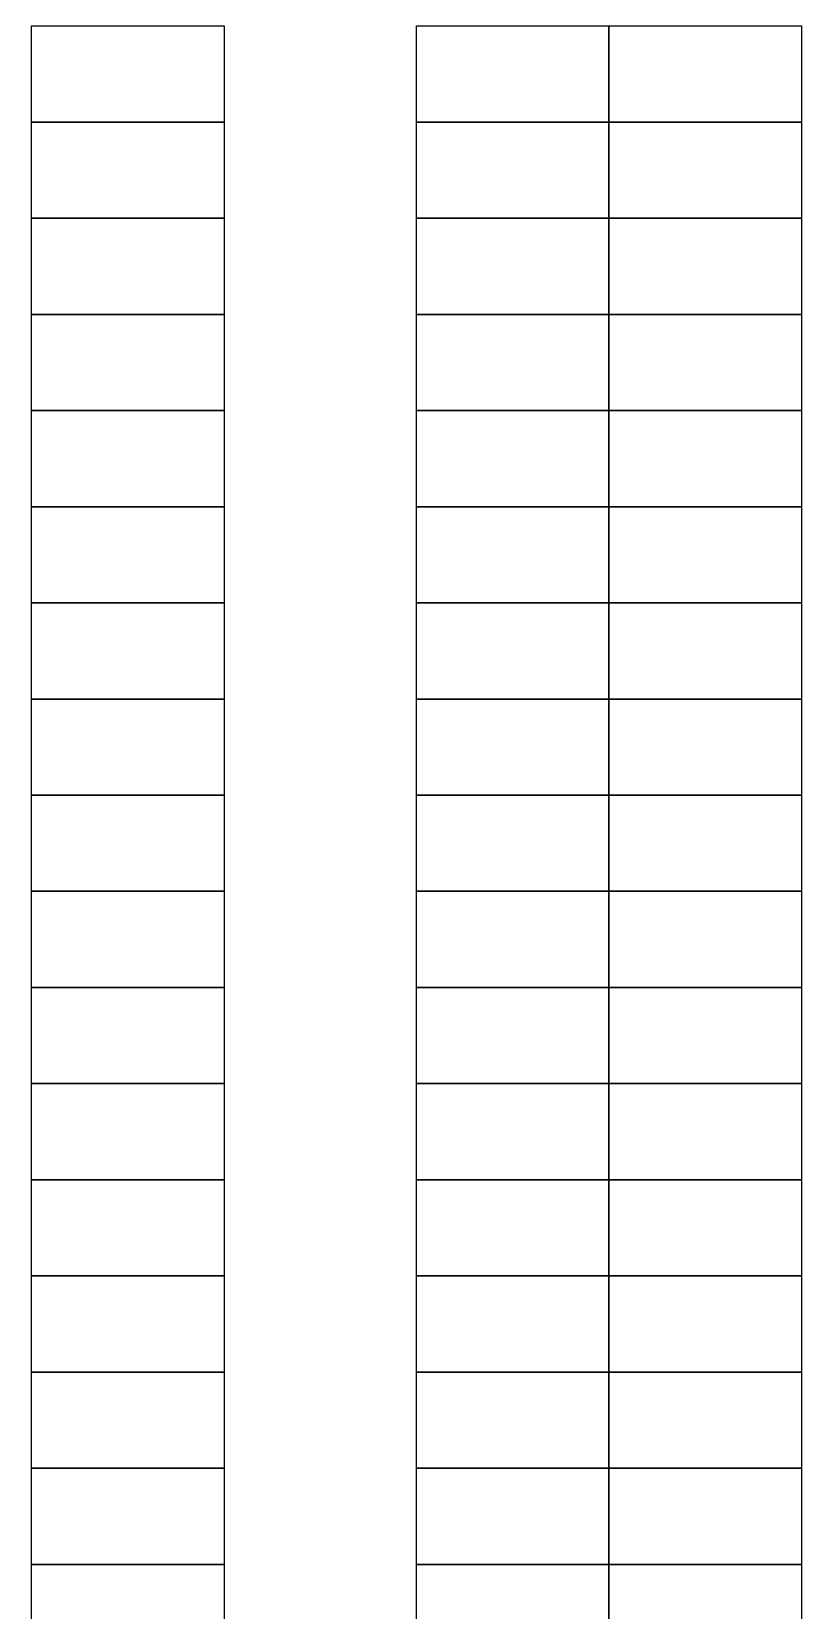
# Model space of a CAD drawing. Header units: millimetres. Extents: x 409504 to 410674, y 7402686 to 14806894.
# Drawn here: x 409820.55 to 409840.55, y 7402860.87 to 7402901.92 of the extents above; entities that cross this region are included whole.
import ezdxf

# ---------------------------------------------------------------- set-up
doc = ezdxf.new("R2010")
doc.units = ezdxf.units.MM
doc.layers.add('.. Vagas de Garagem', color=2, linetype='Continuous')

msp = doc.modelspace()

# ---------------------------------------------------------------- linework, layer by layer
at = {"layer": '.. Vagas de Garagem'}
for points in [[(409820.547, 7402902.065), (409825.547, 7402902.065), (409825.547, 7402899.565), (409820.547, 7402899.565), (409820.547, 7402902.065)], [(409830.547, 7402902.065), (409835.547, 7402902.065), (409835.547, 7402899.565), (409830.547, 7402899.565), (409830.547, 7402902.065)], [(409835.547, 7402902.065), (409840.547, 7402902.065), (409840.547, 7402899.565), (409835.547, 7402899.565), (409835.547, 7402902.065)], [(409820.547, 7402899.565), (409825.547, 7402899.565), (409825.547, 7402897.065), (409820.547, 7402897.065), (409820.547, 7402899.565)], [(409830.547, 7402899.565), (409835.547, 7402899.565), (409835.547, 7402897.065), (409830.547, 7402897.065), (409830.547, 7402899.565)], [(409835.547, 7402899.565), (409840.547, 7402899.565), (409840.547, 7402897.065), (409835.547, 7402897.065), (409835.547, 7402899.565)], [(409820.547, 7402897.065), (409825.547, 7402897.065), (409825.547, 7402894.565), (409820.547, 7402894.565), (409820.547, 7402897.065)], [(409830.547, 7402897.065), (409835.547, 7402897.065), (409835.547, 7402894.565), (409830.547, 7402894.565), (409830.547, 7402897.065)], [(409835.547, 7402897.065), (409840.547, 7402897.065), (409840.547, 7402894.565), (409835.547, 7402894.565), (409835.547, 7402897.065)], [(409820.547, 7402894.565), (409825.547, 7402894.565), (409825.547, 7402892.065), (409820.547, 7402892.065), (409820.547, 7402894.565)], [(409830.547, 7402894.565), (409835.547, 7402894.565), (409835.547, 7402892.065), (409830.547, 7402892.065), (409830.547, 7402894.565)], [(409835.547, 7402894.565), (409840.547, 7402894.565), (409840.547, 7402892.065), (409835.547, 7402892.065), (409835.547, 7402894.565)], [(409820.547, 7402892.065), (409825.547, 7402892.065), (409825.547, 7402889.565), (409820.547, 7402889.565), (409820.547, 7402892.065)], [(409830.547, 7402892.065), (409835.547, 7402892.065), (409835.547, 7402889.565), (409830.547, 7402889.565), (409830.547, 7402892.065)], [(409835.547, 7402892.065), (409840.547, 7402892.065), (409840.547, 7402889.565), (409835.547, 7402889.565), (409835.547, 7402892.065)], [(409820.547, 7402889.565), (409825.547, 7402889.565), (409825.547, 7402887.065), (409820.547, 7402887.065), (409820.547, 7402889.565)], [(409830.547, 7402889.565), (409835.547, 7402889.565), (409835.547, 7402887.065), (409830.547, 7402887.065), (409830.547, 7402889.565)], [(409835.547, 7402889.565), (409840.547, 7402889.565), (409840.547, 7402887.065), (409835.547, 7402887.065), (409835.547, 7402889.565)], [(409820.547, 7402887.065), (409825.547, 7402887.065), (409825.547, 7402884.565), (409820.547, 7402884.565), (409820.547, 7402887.065)], [(409830.547, 7402887.065), (409835.547, 7402887.065), (409835.547, 7402884.565), (409830.547, 7402884.565), (409830.547, 7402887.065)], [(409835.547, 7402887.065), (409840.547, 7402887.065), (409840.547, 7402884.565), (409835.547, 7402884.565), (409835.547, 7402887.065)], [(409820.547, 7402884.565), (409825.547, 7402884.565), (409825.547, 7402882.065), (409820.547, 7402882.065), (409820.547, 7402884.565)], [(409830.547, 7402884.565), (409835.547, 7402884.565), (409835.547, 7402882.065), (409830.547, 7402882.065), (409830.547, 7402884.565)], [(409835.547, 7402884.565), (409840.547, 7402884.565), (409840.547, 7402882.065), (409835.547, 7402882.065), (409835.547, 7402884.565)], [(409820.547, 7402882.065), (409825.547, 7402882.065), (409825.547, 7402879.565), (409820.547, 7402879.565), (409820.547, 7402882.065)], [(409830.547, 7402882.065), (409835.547, 7402882.065), (409835.547, 7402879.565), (409830.547, 7402879.565), (409830.547, 7402882.065)], [(409835.547, 7402882.065), (409840.547, 7402882.065), (409840.547, 7402879.565), (409835.547, 7402879.565), (409835.547, 7402882.065)], [(409820.547, 7402879.565), (409825.547, 7402879.565), (409825.547, 7402877.065), (409820.547, 7402877.065), (409820.547, 7402879.565)], [(409830.547, 7402879.565), (409835.547, 7402879.565), (409835.547, 7402877.065), (409830.547, 7402877.065), (409830.547, 7402879.565)], [(409835.547, 7402879.565), (409840.547, 7402879.565), (409840.547, 7402877.065), (409835.547, 7402877.065), (409835.547, 7402879.565)], [(409820.547, 7402877.065), (409825.547, 7402877.065), (409825.547, 7402874.565), (409820.547, 7402874.565), (409820.547, 7402877.065)], [(409830.547, 7402877.065), (409835.547, 7402877.065), (409835.547, 7402874.565), (409830.547, 7402874.565), (409830.547, 7402877.065)], [(409835.547, 7402877.065), (409840.547, 7402877.065), (409840.547, 7402874.565), (409835.547, 7402874.565), (409835.547, 7402877.065)], [(409820.547, 7402874.565), (409825.547, 7402874.565), (409825.547, 7402872.065), (409820.547, 7402872.065), (409820.547, 7402874.565)], [(409830.547, 7402874.565), (409835.547, 7402874.565), (409835.547, 7402872.065), (409830.547, 7402872.065), (409830.547, 7402874.565)], [(409835.547, 7402874.565), (409840.547, 7402874.565), (409840.547, 7402872.065), (409835.547, 7402872.065), (409835.547, 7402874.565)], [(409820.547, 7402872.065), (409825.547, 7402872.065), (409825.547, 7402869.565), (409820.547, 7402869.565), (409820.547, 7402872.065)], [(409830.547, 7402872.065), (409835.547, 7402872.065), (409835.547, 7402869.565), (409830.547, 7402869.565), (409830.547, 7402872.065)], [(409835.547, 7402872.065), (409840.547, 7402872.065), (409840.547, 7402869.565), (409835.547, 7402869.565), (409835.547, 7402872.065)], [(409820.547, 7402869.565), (409825.547, 7402869.565), (409825.547, 7402867.065), (409820.547, 7402867.065), (409820.547, 7402869.565)], [(409830.547, 7402869.565), (409835.547, 7402869.565), (409835.547, 7402867.065), (409830.547, 7402867.065), (409830.547, 7402869.565)], [(409835.547, 7402869.565), (409840.547, 7402869.565), (409840.547, 7402867.065), (409835.547, 7402867.065), (409835.547, 7402869.565)], [(409820.547, 7402867.065), (409825.547, 7402867.065), (409825.547, 7402864.565), (409820.547, 7402864.565), (409820.547, 7402867.065)], [(409830.547, 7402867.065), (409835.547, 7402867.065), (409835.547, 7402864.565), (409830.547, 7402864.565), (409830.547, 7402867.065)], [(409835.547, 7402867.065), (409840.547, 7402867.065), (409840.547, 7402864.565), (409835.547, 7402864.565), (409835.547, 7402867.065)], [(409820.547, 7402864.565), (409825.547, 7402864.565), (409825.547, 7402862.065), (409820.547, 7402862.065), (409820.547, 7402864.565)], [(409830.547, 7402864.565), (409835.547, 7402864.565), (409835.547, 7402862.065), (409830.547, 7402862.065), (409830.547, 7402864.565)], [(409835.547, 7402864.565), (409840.547, 7402864.565), (409840.547, 7402862.065), (409835.547, 7402862.065), (409835.547, 7402864.565)], [(409820.547, 7402862.065), (409825.547, 7402862.065), (409825.547, 7402859.565), (409820.547, 7402859.565), (409820.547, 7402862.065)], [(409830.547, 7402862.065), (409835.547, 7402862.065), (409835.547, 7402859.565), (409830.547, 7402859.565), (409830.547, 7402862.065)], [(409835.547, 7402862.065), (409840.547, 7402862.065), (409840.547, 7402859.565), (409835.547, 7402859.565), (409835.547, 7402862.065)]]:
    msp.add_lwpolyline(points, dxfattribs=at)

doc.saveas('drawing.dxf')
